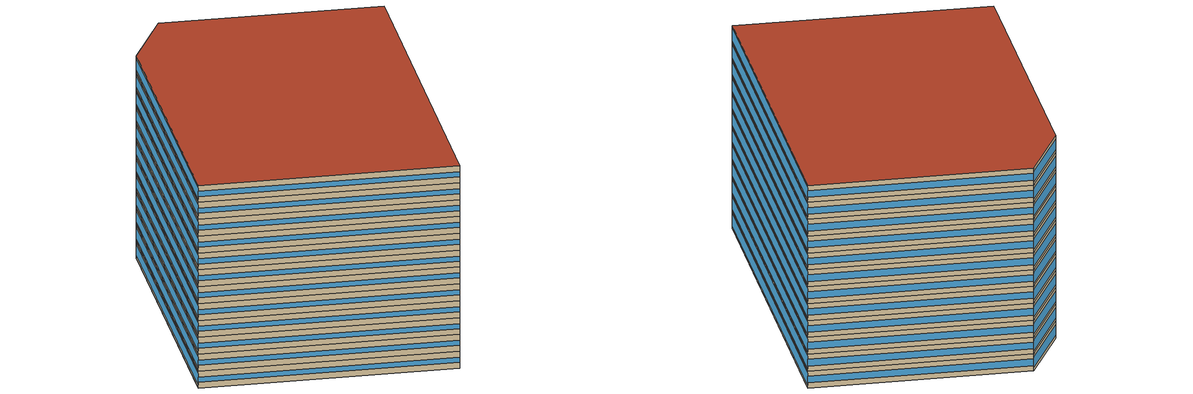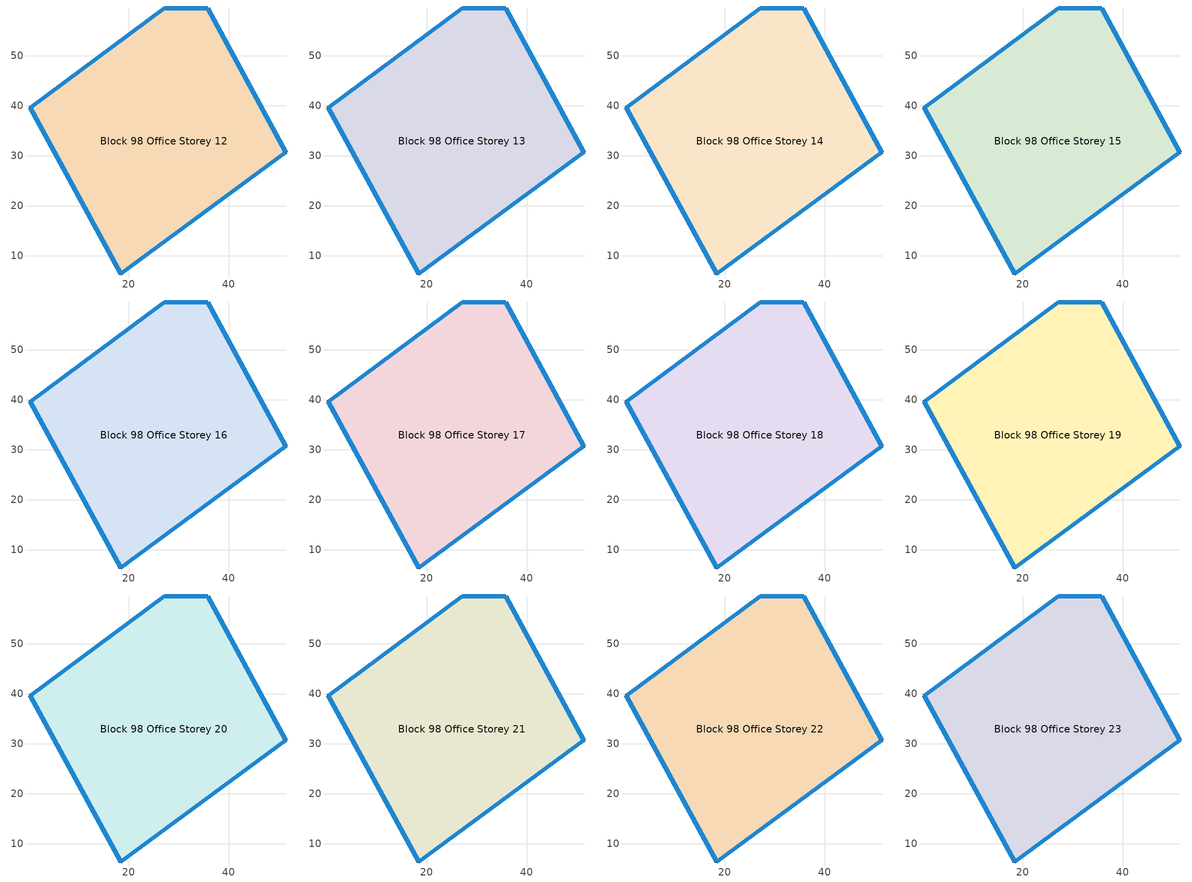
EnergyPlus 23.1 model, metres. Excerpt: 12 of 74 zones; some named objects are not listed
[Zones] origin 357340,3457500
Block 98 Office Storey 12
 floor outside (Project Floor): 35.77,59.58 51.48,30.76 18.38,6.38 0.26,39.66 27.1,59.58 z35.68
 wall outside (Project Wall): 27.1,59.58 0.26,39.66 18.38,6.38 51.48,30.76 35.77,59.58 27.1,59.58 z35.68:38.65
 window (Office_north_window_construction): 27.09,59.57 0.27,39.67 / 35.77,59.58 27.11,59.58 z36.27:38.05
 window (Office_west_window_construction): 0.26,39.64 18.37,6.39 z36.72:37.61
 window (Office_south_window_construction): 18.39,6.39 51.46,30.75 z36.12:38.2
 window (Office_east_window_construction): 51.47,30.78 35.78,59.56 z36.57:37.76
 roof outside (Project Ceiling): 51.48,30.76 35.77,59.58 27.1,59.58 0.26,39.66 18.38,6.38 z38.65
Block 98 Office Storey 13
 floor outside (Project Floor): 35.77,59.58 51.48,30.76 18.38,6.38 0.26,39.66 27.1,59.58 z38.65
 wall outside (Project Wall): 27.1,59.58 0.26,39.66 18.38,6.38 51.48,30.76 35.77,59.58 27.1,59.58 z38.65:41.62
 window (Office_north_window_construction): 27.09,59.57 0.27,39.67 / 35.77,59.58 27.11,59.58 z39.24:41.03
 window (Office_west_window_construction): 0.26,39.64 18.37,6.39 z39.69:40.58
 window (Office_south_window_construction): 18.39,6.39 51.46,30.75 z39.09:41.18
 window (Office_east_window_construction): 51.47,30.78 35.78,59.56 z39.54:40.73
 roof outside (Project Ceiling): 51.48,30.76 35.77,59.58 27.1,59.58 0.26,39.66 18.38,6.38 z41.62
Block 98 Office Storey 14
 floor outside (Project Floor): 35.77,59.58 51.48,30.76 18.38,6.38 0.26,39.66 27.1,59.58 z41.62
 wall outside (Project Wall): 27.1,59.58 0.26,39.66 18.38,6.38 51.48,30.76 35.77,59.58 27.1,59.58 z41.62:44.59
 window (Office_north_window_construction): 27.09,59.57 0.27,39.67 / 35.77,59.58 27.11,59.58 z42.22:44
 window (Office_west_window_construction): 0.26,39.64 18.37,6.39 z42.66:43.55
 window (Office_south_window_construction): 18.39,6.39 51.46,30.75 z42.07:44.15
 window (Office_east_window_construction): 51.47,30.78 35.78,59.56 z42.51:43.7
 roof outside (Project Ceiling): 51.48,30.76 35.77,59.58 27.1,59.58 0.26,39.66 18.38,6.38 z44.59
Block 98 Office Storey 15
 floor outside (Project Floor): 35.77,59.58 51.48,30.76 18.38,6.38 0.26,39.66 27.1,59.58 z44.59
 wall outside (Project Wall): 27.1,59.58 0.26,39.66 18.38,6.38 51.48,30.76 35.77,59.58 27.1,59.58 z44.59:47.57
 window (Office_north_window_construction): 27.09,59.57 0.27,39.67 / 35.77,59.58 27.11,59.58 z45.19:46.97
 window (Office_west_window_construction): 0.26,39.64 18.37,6.39 z45.64:46.53
 window (Office_south_window_construction): 18.39,6.39 51.46,30.75 z45.04:47.12
 window (Office_east_window_construction): 51.47,30.78 35.78,59.56 z45.49:46.68
 roof outside (Project Ceiling): 51.48,30.76 35.77,59.58 27.1,59.58 0.26,39.66 18.38,6.38 z47.57
Block 98 Office Storey 16
 floor outside (Project Floor): 35.77,59.58 51.48,30.76 18.38,6.38 0.26,39.66 27.1,59.58 z47.57
 wall outside (Project Wall): 27.1,59.58 0.26,39.66 18.38,6.38 51.48,30.76 35.77,59.58 27.1,59.58 z47.57:50.54
 window (Office_north_window_construction): 27.09,59.57 0.27,39.67 / 35.77,59.58 27.11,59.58 z48.16:49.95
 window (Office_west_window_construction): 0.26,39.64 18.37,6.39 z48.61:49.5
 window (Office_south_window_construction): 18.39,6.39 51.46,30.75 z48.01:50.09
 window (Office_east_window_construction): 51.47,30.78 35.78,59.56 z48.46:49.65
 roof outside (Project Ceiling): 51.48,30.76 35.77,59.58 27.1,59.58 0.26,39.66 18.38,6.38 z50.54
Block 98 Office Storey 17
 floor outside (Project Floor): 35.77,59.58 51.48,30.76 18.38,6.38 0.26,39.66 27.1,59.58 z50.54
 wall outside (Project Wall): 27.1,59.58 0.26,39.66 18.38,6.38 51.48,30.76 35.77,59.58 27.1,59.58 z50.54:53.51
 window (Office_north_window_construction): 27.09,59.57 0.27,39.67 / 35.77,59.58 27.11,59.58 z51.14:52.92
 window (Office_west_window_construction): 0.26,39.64 18.37,6.39 z51.58:52.47
 window (Office_south_window_construction): 18.39,6.39 51.46,30.75 z50.99:53.07
 window (Office_east_window_construction): 51.47,30.78 35.78,59.56 z51.43:52.62
 roof outside (Project Ceiling): 51.48,30.76 35.77,59.58 27.1,59.58 0.26,39.66 18.38,6.38 z53.51
Block 98 Office Storey 18
 floor outside (Project Floor): 35.77,59.58 51.48,30.76 18.38,6.38 0.26,39.66 27.1,59.58 z53.51
 wall outside (Project Wall): 27.1,59.58 0.26,39.66 18.38,6.38 51.48,30.76 35.77,59.58 27.1,59.58 z53.51:56.49
 window (Office_north_window_construction): 27.09,59.57 0.27,39.67 / 35.77,59.58 27.11,59.58 z54.11:55.89
 window (Office_west_window_construction): 0.26,39.64 18.37,6.39 z54.55:55.45
 window (Office_south_window_construction): 18.39,6.39 51.46,30.75 z53.96:56.04
 window (Office_east_window_construction): 51.47,30.78 35.78,59.56 z54.41:55.59
 roof outside (Project Ceiling): 51.48,30.76 35.77,59.58 27.1,59.58 0.26,39.66 18.38,6.38 z56.49
Block 98 Office Storey 19
 floor outside (Project Floor): 35.77,59.58 51.48,30.76 18.38,6.38 0.26,39.66 27.1,59.58 z56.49
 wall outside (Project Wall): 27.1,59.58 0.26,39.66 18.38,6.38 51.48,30.76 35.77,59.58 27.1,59.58 z56.49:59.46
 window (Office_north_window_construction): 27.09,59.57 0.27,39.67 / 35.77,59.58 27.11,59.58 z57.08:58.86
 window (Office_west_window_construction): 0.26,39.64 18.37,6.39 z57.53:58.42
 window (Office_south_window_construction): 18.39,6.39 51.46,30.75 z56.93:59.01
 window (Office_east_window_construction): 51.47,30.78 35.78,59.56 z57.38:58.57
 roof outside (Project Ceiling): 51.48,30.76 35.77,59.58 27.1,59.58 0.26,39.66 18.38,6.38 z59.46
Block 98 Office Storey 20
 floor outside (Project Floor): 35.77,59.58 51.48,30.76 18.38,6.38 0.26,39.66 27.1,59.58 z59.46
 wall outside (Project Wall): 27.1,59.58 0.26,39.66 18.38,6.38 51.48,30.76 35.77,59.58 27.1,59.58 z59.46:62.43
 window (Office_north_window_construction): 27.09,59.57 0.27,39.67 / 35.77,59.58 27.11,59.58 z60.05:61.84
 window (Office_west_window_construction): 0.26,39.64 18.37,6.39 z60.5:61.39
 window (Office_south_window_construction): 18.39,6.39 51.46,30.75 z59.91:61.99
 window (Office_east_window_construction): 51.47,30.78 35.78,59.56 z60.35:61.54
 roof outside (Project Ceiling): 51.48,30.76 35.77,59.58 27.1,59.58 0.26,39.66 18.38,6.38 z62.43
Block 98 Office Storey 21
 floor outside (Project Floor): 35.77,59.58 51.48,30.76 18.38,6.38 0.26,39.66 27.1,59.58 z62.43
 wall outside (Project Wall): 27.1,59.58 0.26,39.66 18.38,6.38 51.48,30.76 35.77,59.58 27.1,59.58 z62.43:65.41
 window (Office_north_window_construction): 27.09,59.57 0.27,39.67 / 35.77,59.58 27.11,59.58 z63.03:64.81
 window (Office_west_window_construction): 0.26,39.64 18.37,6.39 z63.47:64.36
 window (Office_south_window_construction): 18.39,6.39 51.46,30.75 z62.88:64.96
 window (Office_east_window_construction): 51.47,30.78 35.78,59.56 z63.32:64.51
 roof outside (Project Ceiling): 51.48,30.76 35.77,59.58 27.1,59.58 0.26,39.66 18.38,6.38 z65.41
Block 98 Office Storey 22
 floor outside (Project Floor): 35.77,59.58 51.48,30.76 18.38,6.38 0.26,39.66 27.1,59.58 z65.41
 wall outside (Project Wall): 27.1,59.58 0.26,39.66 18.38,6.38 51.48,30.76 35.77,59.58 27.1,59.58 z65.41:68.38
 window (Office_north_window_construction): 27.09,59.57 0.27,39.67 / 35.77,59.58 27.11,59.58 z66:67.78
 window (Office_west_window_construction): 0.26,39.64 18.37,6.39 z66.45:67.34
 window (Office_south_window_construction): 18.39,6.39 51.46,30.75 z65.85:67.93
 window (Office_east_window_construction): 51.47,30.78 35.78,59.56 z66.3:67.49
 roof outside (Project Ceiling): 51.48,30.76 35.77,59.58 27.1,59.58 0.26,39.66 18.38,6.38 z68.38
Block 98 Office Storey 23
 floor outside (Project Floor): 35.77,59.58 51.48,30.76 18.38,6.38 0.26,39.66 27.1,59.58 z68.38
 wall outside (Project Wall): 27.1,59.58 0.26,39.66 18.38,6.38 51.48,30.76 35.77,59.58 27.1,59.58 z68.38:71.35
 window (Office_north_window_construction): 27.09,59.57 0.27,39.67 / 35.77,59.58 27.11,59.58 z68.97:70.76
 window (Office_west_window_construction): 0.26,39.64 18.37,6.39 z69.42:70.31
 window (Office_south_window_construction): 18.39,6.39 51.46,30.75 z68.82:70.91
 window (Office_east_window_construction): 51.47,30.78 35.78,59.56 z69.27:70.46
 roof outside (Project Ceiling): 51.48,30.76 35.77,59.58 27.1,59.58 0.26,39.66 18.38,6.38 z71.35
[Building]
Building_1: North Axis=0; Terrain=City; Loads Convergence Tolerance Value=0.04; Temperature Convergence Tolerance Value=0.4; Solar Distribution=FullExterior; Maximum Number of Warmup Days=25; Minimum Number of Warmup Days=6
[Site:Location]
CHN Design_Conditions: Latitude=30; Longitude=114; Time Zone=8; Elevation=12
[SIZINGPERIOD:DESIGNDAY] Day of Month=21; DryBulb Temperature Range Modifier Type=DefaultMultipliers; Humidity Condition Type=Wetbulb; Barometric Pressure=101181; Rain Indicator=No; Snow Indicator=No; Daylight Saving Time Indicator=No; Sky Clearness=0; Begin Environment Reset Mode=FullResetAtBeginEnvironment
Name | Month | Day Type | Maximum DryBulb Temperature | Daily DryBulb Temperature Range | Wetbulb or DewPoint at Maximum DryBulb | Wind Speed | Wind Direction | Solar Model Indicator | ASHRAE Clear Sky Optical Depth for Beam Irradiance taub | ASHRAE Clear Sky Optical Depth for Diffuse Irradiance taud
Ann Htg 99.6% Condns DB | 1 | WinterDesignDay | -10 | 0 | -4.8 | 1 | 340 | ASHRAEClearSky | 0 | 0
Ann Clg .4% Condns DB=>MWB | 7 | SummerDesignDay | 40 | 6.6 | 27.1 | 3.5 | 220 | ASHRAETau | 0.781 | 1.413
[MATERIAL]
DefaultMaterial: Roughness=Rough; Thickness=0.1; Conductivity=0.1; Density=1000; Specific Heat=1000; Thermal Absorptance=0.9; Solar Absorptance=0.7; Visible Absorptance=0.7
[WINDOWMATERIAL:SIMPLEGLAZINGSYSTEM] UFactor=3; Visible Transmittance=0.6
Name | Solar Heat Gain Coefficient
Office_east_window; Office_south_window; Office_west_window | 0.3
Office_north_window | 0.35
[CONSTRUCTION]
Project Wall; Project Floor; Project Ceiling: DefaultMaterial
Office_east_window_construction: Office_east_window
Office_south_window_construction: Office_south_window
Office_west_window_construction: Office_west_window
Office_north_window_construction: Office_north_window
[SPACE] Ceiling Height=autocalculate; Volume=autocalculate; Floor Area=autocalculate; Space Type=Office
Name | Zone
Block 98 Office Storey 12_space | Block 98 Office Storey 12
Block 98 Office Storey 13_space | Block 98 Office Storey 13
Block 98 Office Storey 14_space | Block 98 Office Storey 14
Block 98 Office Storey 15_space | Block 98 Office Storey 15
Block 98 Office Storey 16_space | Block 98 Office Storey 16
Block 98 Office Storey 17_space | Block 98 Office Storey 17
Block 98 Office Storey 18_space | Block 98 Office Storey 18
Block 98 Office Storey 19_space | Block 98 Office Storey 19
Block 98 Office Storey 20_space | Block 98 Office Storey 20
Block 98 Office Storey 21_space | Block 98 Office Storey 21
Block 98 Office Storey 22_space | Block 98 Office Storey 22
Block 98 Office Storey 23_space | Block 98 Office Storey 23
[SPACELIST]
Office: Block 98 Office Storey 0_space, Block 98 Office Storey 1_space, Block 98 Office Storey 2_space, Block 98 Office Storey 3_space, Block 98 Office Storey 4_space, Block 98 Office Storey 5_space, Block 98 Office Storey 6_space, Block 98 Office Storey 7_space, Block 98 Office Storey 8_space, Block 98 Office Storey 9_space, Block 98 Office Storey 10_space, Block 98 Office Storey 11_space, Block 98 Office Storey 12_space, Block 98 Office Storey 13_space, Block 98 Office Storey 14_space, Block 98 Office Storey 15_space, Block 98 Office Storey 16_space, Block 98 Office Storey 17_space, Block 98 Office Storey 18_space, Block 98 Office Storey 19_space, Block 98 Office Storey 20_space, Block 98 Office Storey 21_space, Block 98 Office Storey 22_space, Block 98 Office Storey 23_space, Block 98 Office Storey 24_space, Block 98 Office Storey 25_space, Block 98 Office Storey 26_space, Block 98 Office Storey 27_space, Block 98 Office Storey 28_space, Block 98 Office Storey 29_space, Block 98 Office Storey 30_space, Block 98 Office Storey 31_space, Block 98 Office Storey 32_space, Block 98 Office Storey 33_space, Block 98 Office Storey 34_space, Block 98 Office Storey 35_space, Block 98 Office Storey 36_space, Block 98 Office Storey 37_space, Block 98 Office Storey 38_space, Block 98 Office Storey 39_space, Block 98 Office Storey 40_space, Block 98 Office Storey 41_space, Block 98 Office Storey 42_space, Block 98 Office Storey 43_space, Block 98 Office Storey 44_space, Block 98 Office Storey 45_space, Block 98 Office Storey 46_space, Block 98 Office Storey 47_space, Block 98 Office Storey 48_space, Block 98 Office Storey 49_space, Block 98 Office Storey 50_space, Block 98 Office Storey 51_space, Block 98 Office Storey 52_space, Block 98 Office Storey 53_space, Block 98 Office Storey 54_space, Block 98 Office Storey 55_space, Block 98 Office Storey 56_space, Block 98 Office Storey 57_space, Block 98 Office Storey 58_space, Block 98 Office Storey 59_space, Block 98 Office Storey 60_space, Block 98 Office Storey 61_space, Block 98 Office Storey 62_space, Block 98 Office Storey 63_space, Block 98 Office Storey 64_space, Block 98 Office Storey 65_space, Block 98 Office Storey 66_space, Block 98 Office Storey 67_space, Block 98 Office Storey 68_space, Block 98 Office Storey 69_space, Block 98 Office Storey 70_space, Block 98 Office Storey 71_space, Block 98 Office Storey 72_space, Block 98 Office Storey 73_space
[ZONE] Type=1; Multiplier=1; Ceiling Height=autocalculate; Volume=autocalculate; Floor Area=autocalculate; Part of Total Floor Area=Yes
Block 98 Office Storey 12; Block 98 Office Storey 13; Block 98 Office Storey 14; Block 98 Office Storey 15; Block 98 Office Storey 16; Block 98 Office Storey 17; Block 98 Office Storey 18; Block 98 Office Storey 19; Block 98 Office Storey 20; Block 98 Office Storey 21; Block 98 Office Storey 22; Block 98 Office Storey 23
[PEOPLE]
People_for_office: Zone or ZoneList or Space or SpaceList=Office; Number of People Schedule=SeasonalSchedule_Schedule_office_people; Number of People Calculation Method=People/Area; People per Floor Area=0.1; Fraction Radiant=0.3; Sensible Heat Fraction=autocalculate; Activity Level Schedule=SeasonalSchedule_Schedule_office_activity; Carbon Dioxide Generation Rate=3.82e-08; Enable ASHRAE 55 Comfort Warnings=No; Mean Radiant Temperature Calculation Type=ZoneAveraged; Clothing Insulation Calculation Method=ClothingInsulationSchedule; Cold Stress Temperature Threshold=15.56; Heat Stress Temperature Threshold=30
[LIGHTS]
Light_for_office: Zone or ZoneList or Space or SpaceList=Office; Schedule=SeasonalSchedule_office_lighting; Design Level Calculation Method=Watts/Area; Watts per Zone Floor Area=8; Return Air Fraction=0; Fraction Radiant=0.32; Fraction Visible=0.25; Fraction Replaceable=1; EndUse Subcategory=General; Return Air Fraction Calculated from Plenum Temperature=No; Return Air Fraction Function of Plenum Temperature Coefficient 1=0; Return Air Fraction Function of Plenum Temperature Coefficient 2=0
[ELECTRICEQUIPMENT]
Equipment_for_office: Zone or ZoneList or Space or SpaceList=Office; Schedule=SeasonalSchedule_Schedule_office_equipment; Design Level Calculation Method=Watts/Area; Watts per Zone Floor Area=15; Fraction Latent=0; Fraction Radiant=0; Fraction Lost=0; EndUse Subcategory=Electric Equipment
[DAYLIGHTING:CONTROLS] Illuminance Setpoint at Reference Point 1=300
Name | Zone or Space | Glare Calculation Daylighting Reference Point | Daylighting Reference Point 1
Dlight_Block 98 Office Storey 12 | Block 98 Office Storey 12 | Rpoint_Block 98 Office Storey 12 | Rpoint_Block 98 Office Storey 12
Dlight_Block 98 Office Storey 13 | Block 98 Office Storey 13 | Rpoint_Block 98 Office Storey 13 | Rpoint_Block 98 Office Storey 13
Dlight_Block 98 Office Storey 14 | Block 98 Office Storey 14 | Rpoint_Block 98 Office Storey 14 | Rpoint_Block 98 Office Storey 14
Dlight_Block 98 Office Storey 15 | Block 98 Office Storey 15 | Rpoint_Block 98 Office Storey 15 | Rpoint_Block 98 Office Storey 15
Dlight_Block 98 Office Storey 16 | Block 98 Office Storey 16 | Rpoint_Block 98 Office Storey 16 | Rpoint_Block 98 Office Storey 16
Dlight_Block 98 Office Storey 17 | Block 98 Office Storey 17 | Rpoint_Block 98 Office Storey 17 | Rpoint_Block 98 Office Storey 17
Dlight_Block 98 Office Storey 18 | Block 98 Office Storey 18 | Rpoint_Block 98 Office Storey 18 | Rpoint_Block 98 Office Storey 18
Dlight_Block 98 Office Storey 19 | Block 98 Office Storey 19 | Rpoint_Block 98 Office Storey 19 | Rpoint_Block 98 Office Storey 19
Dlight_Block 98 Office Storey 20 | Block 98 Office Storey 20 | Rpoint_Block 98 Office Storey 20 | Rpoint_Block 98 Office Storey 20
Dlight_Block 98 Office Storey 21 | Block 98 Office Storey 21 | Rpoint_Block 98 Office Storey 21 | Rpoint_Block 98 Office Storey 21
Dlight_Block 98 Office Storey 22 | Block 98 Office Storey 22 | Rpoint_Block 98 Office Storey 22 | Rpoint_Block 98 Office Storey 22
Dlight_Block 98 Office Storey 23 | Block 98 Office Storey 23 | Rpoint_Block 98 Office Storey 23 | Rpoint_Block 98 Office Storey 23
[HVACTEMPLATE:ZONE:IDEALLOADSAIRSYSTEM] Template Thermostat=Thermostat_for_office; Maximum Heating Supply Air Temperature=50; Minimum Cooling Supply Air Temperature=13; Maximum Heating Supply Air Humidity Ratio=0.0156; Minimum Cooling Supply Air Humidity Ratio=0.0077; Heating Limit=NoLimit; Cooling Limit=NoLimit; Dehumidification Control Type=ConstantSensibleHeatRatio; Cooling Sensible Heat Ratio=0.7; Dehumidification Setpoint=60; Humidification Control Type=None; Humidification Setpoint=30; Outdoor Air Method=DetailedSpecification; Outdoor Air Flow Rate per Person=0.00944; Outdoor Air Flow Rate per Zone Floor Area=0; Outdoor Air Flow Rate per Zone=0; Design Specification Outdoor Air Object=Ventilation_for_office; Demand Controlled Ventilation Type=None; Outdoor Air Economizer Type=NoEconomizer; Heat Recovery Type=None; Sensible Heat Recovery Effectiveness=0.7; Latent Heat Recovery Effectiveness=0.65
Block 98 Office Storey 12; Block 98 Office Storey 13; Block 98 Office Storey 14; Block 98 Office Storey 15; Block 98 Office Storey 16; Block 98 Office Storey 17; Block 98 Office Storey 18; Block 98 Office Storey 19; Block 98 Office Storey 20; Block 98 Office Storey 21; Block 98 Office Storey 22; Block 98 Office Storey 23
[DESIGNSPECIFICATION:OUTDOORAIR]
Ventilation_for_office: Outdoor Air Method=Flow/Person; Outdoor Air Flow per Person=0.00833333; Outdoor Air Flow per Zone Floor Area=0; Outdoor Air Flow per Zone=0; Outdoor Air Flow Air Changes per Hour=0
[SCHEDULE:DAY:HOURLY]
Schedule_office_lighting_weekday_hourly: 0.1, 0.1, 0.1, 0.1, 0.1, 0.1, 0.1, 0.2, 0.5, 0.95, 0.95, 0.95, 0.8, 0.8, 0.95, 0.95, 0.95, 0.95, 0.95, 0.95, 0.95, 0.8, 0.5, 0.1
Schedule_office_lighting_holiday_hourly; Schedule_office_equipment_holiday_hourly: 0.1, 0.1, 0.1, 0.1, 0.1, 0.1, 0.1, 0.1, 0.1, 0.1, 0.1, 0.1, 0.1, 0.3, 0.3, 0.3, 0.3, 0.3, 0.3, 0.3, 0.3, 0.3, 0.1, 0.1
Schedule_office_equipment_weekday_hourly: 0.1, 0.1, 0.1, 0.1, 0.1, 0.1, 0.1, 0.2, 0.5, 0.95, 0.95, 0.95, 0.5, 0.5, 0.95, 0.95, 0.95, 0.95, 0.95, 0.95, 0.4, 0.4, 0.3, 0.1
Schedule_office_people_weekday_hourly: 0.1, 0.1, 0.1, 0.1, 0.1, 0.1, 0.1, 0.5, 0.95, 0.95, 0.95, 0.8, 0.8, 0.95, 0.95, 0.95, 0.95, 0.95, 0.8, 0.5, 0.5, 0.3, 0.1, 0.1
Schedule_office_people_holiday_hourly: 0.1, 0.1, 0.1, 0.1, 0.1, 0.1, 0.1, 0.1, 0.1, 0.1, 0.1, 0.1, 0.1, 0.3, 0.3, 0.3, 0.3, 0.3, 0.3, 0.1, 0.1, 0.1, 0.1, 0.1
Schedule_office_activity_weekday_hourly; Schedule_office_activity_holiday_hourly: 144, 144, 144, 144, 144, 144, 144, 144, 144, 144, 144, 144, 144, 144, 144, 144, 144, 144, 144, 144, 144, 144, 144, 144
[SCHEDULE:WEEK:DAILY]
Schedule_office_lighting_weekly: Schedule_office_lighting_holiday_hourly, Schedule_office_lighting_weekday_hourly, Schedule_office_lighting_weekday_hourly, Schedule_office_lighting_weekday_hourly, Schedule_office_lighting_weekday_hourly, Schedule_office_lighting_weekday_hourly, Schedule_office_lighting_holiday_hourly, Schedule_office_lighting_holiday_hourly, Schedule_office_lighting_weekday_hourly, Schedule_office_lighting_weekday_hourly, Schedule_office_lighting_holiday_hourly, Schedule_office_lighting_holiday_hourly
Schedule_office_equipment_weekly: Schedule_office_equipment_holiday_hourly, Schedule_office_equipment_weekday_hourly, Schedule_office_equipment_weekday_hourly, Schedule_office_equipment_weekday_hourly, Schedule_office_equipment_weekday_hourly, Schedule_office_equipment_weekday_hourly, Schedule_office_equipment_holiday_hourly, Schedule_office_equipment_holiday_hourly, Schedule_office_equipment_weekday_hourly, Schedule_office_equipment_weekday_hourly, Schedule_office_equipment_holiday_hourly, Schedule_office_equipment_holiday_hourly
Schedule_office_people_weekly: Schedule_office_people_holiday_hourly, Schedule_office_people_weekday_hourly, Schedule_office_people_weekday_hourly, Schedule_office_people_weekday_hourly, Schedule_office_people_weekday_hourly, Schedule_office_people_weekday_hourly, Schedule_office_people_holiday_hourly, Schedule_office_people_holiday_hourly, Schedule_office_people_weekday_hourly, Schedule_office_people_weekday_hourly, Schedule_office_people_holiday_hourly, Schedule_office_people_holiday_hourly
Schedule_office_activity_weekly: Schedule_office_activity_holiday_hourly, Schedule_office_activity_weekday_hourly, Schedule_office_activity_weekday_hourly, Schedule_office_activity_weekday_hourly, Schedule_office_activity_weekday_hourly, Schedule_office_activity_weekday_hourly, Schedule_office_activity_holiday_hourly, Schedule_office_activity_holiday_hourly, Schedule_office_activity_weekday_hourly, Schedule_office_activity_weekday_hourly, Schedule_office_activity_holiday_hourly, Schedule_office_activity_holiday_hourly
[SCHEDULE:YEAR]
SeasonalSchedule_office_lighting: Schedule_office_lighting_weekly, 1, 1, 12, 31
SeasonalSchedule_Schedule_office_equipment: Schedule_office_equipment_weekly, 1, 1, 12, 31
SeasonalSchedule_Schedule_office_people: Schedule_office_people_weekly, 1, 1, 12, 31
SeasonalSchedule_Schedule_office_activity: Schedule_office_activity_weekly, 1, 1, 12, 31
